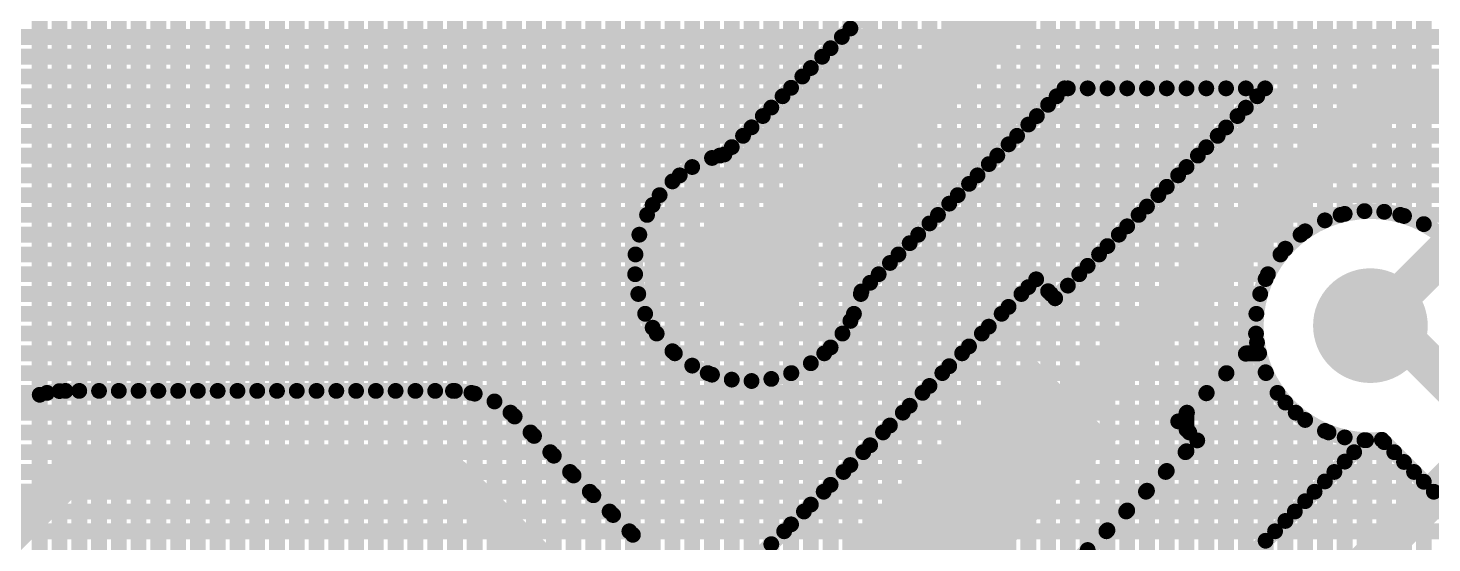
# Model space of a CAD drawing. Header units: millimetres. Extents: x 1.42 to 3.4, y 1.21 to 3.22.
# Drawn here: x 1.5971 to 1.9521, y 2.2121 to 2.3422 of the extents above; entities that cross this region are included whole.
import ezdxf

# ---------------------------------------------------------------- set-up
doc = ezdxf.new("R2010")
doc.units = ezdxf.units.MM
doc.header["$MEASUREMENT"] = 0
for name, color, linetype in [('BottomLayer', 5, 'Continuous'), ('BottomSolder', 6, 'Continuous'), ('MultiLayer', 9, 'Continuous'), ('TopLayer', 1, 'Continuous'), ('TopOverlay', 2, 'Continuous'), ('TopPaste', 8, 'Continuous'), ('TopSolder', 216, 'Continuous'), ('ViaHoleLayer', 16, 'Continuous')]:
    doc.layers.add(name, color=color, linetype=linetype)

# ---------------------------------------------------------------- blocks, each defined once
blk = doc.blocks.new('KEY_SMT_8')
at = {"layer": 'TopLayer'}
for points in [[(-0.06102, 0.06102), (-0.06102, 0.08464), (-0.13976, 0.06102), (-0.13976, 0.08464)], [(0.13976, 0.06102), (0.13976, 0.08464), (0.06102, 0.06102), (0.06102, 0.08464)], [(-0.06102, -0.08464), (-0.06102, -0.06102), (-0.13976, -0.08464), (-0.13976, -0.06102)], [(0.13976, -0.08543), (0.13976, -0.06181), (0.06102, -0.08543), (0.06102, -0.06181)]]:
    blk.add_solid(points, dxfattribs=at)
at = {"layer": 'TopOverlay', "const_width": 0.006}
for points in [[(-0.065, 0.09), (0.065, 0.09)], [(-0.065, 0.09), (-0.065, -0.09)], [(0.065, 0.09), (0.065, -0.09)], [(-0.065, -0.09), (0.065, -0.09)]]:
    blk.add_lwpolyline(points, dxfattribs=at)
at = {"layer": 'TopOverlay', "const_width": 0.003}
for points in [[(-0.0665, 0.09, 1), (-0.0635, 0.09, 1)], [(-0.0665, 0.09, 1), (-0.0635, 0.09, 1)], [(0.0635, 0.09, 1), (0.0665, 0.09, 1)], [(0.0635, 0.09, 1), (0.0665, 0.09, 1)], [(-0.0665, -0.09, 1), (-0.0635, -0.09, 1)], [(-0.0665, -0.09, 1), (-0.0635, -0.09, 1)], [(0.0635, -0.09, 1), (0.0665, -0.09, 1)], [(0.0635, -0.09, 1), (0.0665, -0.09, 1)]]:
    blk.add_lwpolyline(points, format="xyb", close=True, dxfattribs=at)
at = {"layer": 'TopPaste'}
for points in [[(-0.06102, 0.06102), (-0.06102, 0.08464), (-0.13976, 0.06102), (-0.13976, 0.08464)], [(0.13976, 0.06102), (0.13976, 0.08464), (0.06102, 0.06102), (0.06102, 0.08464)], [(-0.06102, -0.08464), (-0.06102, -0.06102), (-0.13976, -0.08464), (-0.13976, -0.06102)], [(0.13976, -0.08543), (0.13976, -0.06181), (0.06102, -0.08543), (0.06102, -0.06181)]]:
    blk.add_solid(points, dxfattribs=at)
at = {"layer": 'TopSolder'}
for points in [[(-0.05852, 0.05852), (-0.05852, 0.08715), (-0.14226, 0.05852), (-0.14226, 0.08715)], [(0.14226, 0.05852), (0.14226, 0.08715), (0.05852, 0.05852), (0.05852, 0.08715)], [(-0.05852, -0.08715), (-0.05852, -0.05852), (-0.14226, -0.08715), (-0.14226, -0.05852)], [(0.14226, -0.08793), (0.14226, -0.05931), (0.05852, -0.08793), (0.05852, -0.05931)]]:
    blk.add_solid(points, dxfattribs=at)

msp = doc.modelspace()

# ---------------------------------------------------------------- linework, layer by layer
at = {"layer": 'BottomLayer'}
for points, const_width in [([(1.6, 1.24039), (1.6, 3.21)], 0.004), ([(1.605, 1.24039), (1.605, 3.21)], 0.004), ([(1.61, 1.24039), (1.61, 3.21)], 0.004), ([(1.615, 1.24039), (1.615, 3.21)], 0.004), ([(1.62, 1.24039), (1.62, 3.21)], 0.004), ([(1.625, 1.24039), (1.625, 3.21)], 0.004), ([(1.63, 1.24039), (1.63, 3.21)], 0.004), ([(1.635, 1.24039), (1.635, 3.21)], 0.004), ([(1.64, 1.24039), (1.64, 3.21)], 0.004), ([(1.645, 1.24039), (1.645, 3.21)], 0.004), ([(1.65, 1.24039), (1.65, 3.21)], 0.004), ([(1.655, 1.24039), (1.655, 3.21)], 0.004), ([(1.66, 1.24039), (1.66, 3.21)], 0.004), ([(1.665, 1.24039), (1.665, 3.21)], 0.004), ([(1.67, 1.24039), (1.67, 3.21)], 0.004), ([(1.675, 1.24039), (1.675, 3.21)], 0.004), ([(1.68, 1.24039), (1.68, 3.21)], 0.004), ([(1.685, 1.24039), (1.685, 3.21)], 0.004), ([(1.69, 1.24039), (1.69, 3.21)], 0.004), ([(1.695, 1.24039), (1.695, 3.21)], 0.004), ([(1.7, 1.24039), (1.7, 3.21)], 0.004), ([(1.705, 1.24039), (1.705, 3.21)], 0.004), ([(1.71, 1.24039), (1.71, 3.21)], 0.004), ([(1.715, 1.24039), (1.715, 3.21)], 0.004), ([(1.72, 1.24039), (1.72, 3.21)], 0.004), ([(1.725, 1.24039), (1.725, 3.21)], 0.004), ([(1.73, 1.24039), (1.73, 3.21)], 0.004), ([(1.735, 1.24039), (1.735, 3.21)], 0.004), ([(1.74, 1.24039), (1.74, 3.21)], 0.004), ([(1.745, 1.24039), (1.745, 3.21)], 0.004), ([(1.75, 1.24039), (1.75, 3.21)], 0.004), ([(1.755, 1.24039), (1.755, 3.21)], 0.004), ([(1.76, 1.24039), (1.76, 3.21)], 0.004), ([(1.765, 1.24039), (1.765, 3.21)], 0.004), ([(1.77, 1.24039), (1.77, 3.21)], 0.004), ([(1.775, 1.24039), (1.775, 3.21)], 0.004), ([(1.78, 1.24039), (1.78, 3.21)], 0.004), ([(1.785, 1.24039), (1.785, 3.21)], 0.004), ([(1.79, 1.24039), (1.79, 3.21)], 0.004), ([(1.795, 1.24039), (1.795, 3.21)], 0.004), ([(1.8, 1.24039), (1.8, 3.21)], 0.004), ([(1.805, 1.24039), (1.805, 3.21)], 0.004), ([(1.81, 1.24039), (1.81, 3.21)], 0.004), ([(1.815, 1.24039), (1.815, 3.21)], 0.004), ([(1.82, 1.24039), (1.82, 3.21)], 0.004), ([(1.825, 1.24039), (1.825, 3.21)], 0.004), ([(1.83, 1.24039), (1.83, 3.21)], 0.004), ([(1.835, 1.24039), (1.835, 3.21)], 0.004), ([(1.84, 1.24039), (1.84, 3.21)], 0.004), ([(1.845, 1.24039), (1.845, 3.21)], 0.004), ([(1.85, 1.24039), (1.85, 3.21)], 0.004), ([(1.855, 1.24039), (1.855, 3.21)], 0.004), ([(1.86, 1.24039), (1.86, 3.21)], 0.004), ([(1.865, 1.24039), (1.865, 3.21)], 0.004), ([(1.87, 1.24039), (1.87, 2.51122)], 0.004), ([(1.875, 1.24039), (1.875, 2.49075)], 0.004), ([(1.88, 1.24039), (1.88, 2.48435)], 0.004), ([(1.885, 1.24039), (1.885, 2.47935)], 0.004), ([(1.89, 1.24039), (1.89, 2.47435)], 0.004), ([(1.895, 1.24039), (1.895, 2.46935)], 0.004), ([(1.9, 1.24039), (1.9, 2.46435)], 0.004), ([(1.905, 1.24039), (1.905, 2.45935)], 0.004), ([(1.91, 2.27878), (1.91, 2.45435)], 0.004), ([(1.915, 2.28646), (1.915, 2.44935)], 0.004), ([(1.92, 2.29085), (1.92, 2.44435)], 0.004), ([(1.925, 2.29362), (1.925, 2.43935)], 0.004), ([(1.93, 2.29526), (1.93, 2.43435)], 0.004), ([(1.935, 2.29596), (1.935, 2.42935)], 0.004), ([(1.94, 2.29579), (1.94, 2.42435)], 0.004), ([(1.945, 2.29473), (1.945, 2.41935)], 0.004), ([(1.95, 2.29267), (1.95, 2.41435)], 0.004), ([(1.42, 2.34), (2.02435, 2.34)], 0.004), ([(1.42, 2.335), (2.02935, 2.335)], 0.004), ([(1.42, 2.33), (2.03435, 2.33)], 0.004), ([(1.42, 2.325), (2.03935, 2.325)], 0.004), ([(1.42, 2.32), (2.04435, 2.32)], 0.004), ([(1.42, 2.315), (2.04935, 2.315)], 0.004), ([(1.42, 2.31), (2.05435, 2.31)], 0.004), ([(1.42, 2.305), (2.05935, 2.305)], 0.004), ([(1.42, 2.3), (2.06435, 2.3)], 0.004), ([(1.42, 2.295), (1.92895, 2.295)], 0.004), ([(1.94405, 2.295), (2.06935, 2.295)], 0.004), ([(1.42, 2.29), (1.91884, 2.29)], 0.004), ([(1.42, 2.285), (1.91376, 2.285)], 0.004), ([(1.42, 2.28), (1.91058, 2.28)], 0.004), ([(1.42, 2.275), (1.90863, 2.275)], 0.004), ([(1.42, 2.27), (1.90766, 2.27)], 0.004), ([(1.9365, 2.267), (1.94164, 2.267)], 0.01), ([(1.94164, 2.267), (2.1275, 2.08114)], 0.01), ([(1.42, 2.265), (1.90757, 2.265)], 0.004), ([(1.42, 2.26), (1.90836, 2.26)], 0.004), ([(1.42, 2.255), (1.9101, 2.255)], 0.004), ([(1.91, 1.24039), (1.91, 2.25522)], 0.004), ([(1.42, 2.25), (1.91301, 2.25)], 0.004), ([(1.915, 1.24039), (1.915, 2.24754)], 0.004), ([(1.42, 2.245), (1.91761, 2.245)], 0.004), ([(1.92, 1.24039), (1.92, 2.24315)], 0.004), ([(1.42, 2.24), (1.92592, 2.24)], 0.004), ([(1.925, 1.24039), (1.925, 2.24038)], 0.004), ([(1.93, 1.24039), (1.93, 2.23874)], 0.004), ([(1.93939, 2.23814), (2.09854, 2.07899)], 0.004), ([(1.42, 2.235), (1.94253, 2.235)], 0.004), ([(1.935, 1.24039), (1.935, 2.23804)], 0.004), ([(1.94, 1.24039), (1.94, 2.23753)], 0.004), ([(1.945, 1.24039), (1.945, 2.23253)], 0.004), ([(1.42, 2.23), (1.94753, 2.23)], 0.004), ([(1.95, 1.24039), (1.95, 2.22753)], 0.004), ([(1.42, 2.225), (1.95253, 2.225)], 0.004), ([(1.42, 2.22), (1.95753, 2.22)], 0.004), ([(1.42, 2.215), (1.96253, 2.215)], 0.004)]:
    msp.add_lwpolyline(points, dxfattribs=dict(at, const_width=const_width))
at = {"layer": 'BottomLayer', "const_width": 0.004}
msp.add_lwpolyline([(1.93939, 2.23814, -2.110264), (1.96421, 2.27554)], format="xyb", dxfattribs=at)
at = {"layer": 'BottomLayer'}
for points, const_width in [([(1.92795, 2.295, 1), (1.92995, 2.295, 1)], 0.002), ([(1.929, 2.29526, 1), (1.931, 2.29526, 1)], 0.002), ([(1.934, 2.29596, 1), (1.936, 2.29596, 1)], 0.002), ([(1.939, 2.29579, 1), (1.941, 2.29579, 1)], 0.002), ([(1.94305, 2.295, 1), (1.94505, 2.295, 1)], 0.002), ([(1.7735, 2.282, 1), (1.7855, 2.282, 1)], 0.012), ([(1.924, 2.29362, 1), (1.926, 2.29362, 1)], 0.002), ([(1.944, 2.29473, 1), (1.946, 2.29473, 1)], 0.002), ([(1.949, 2.29267, 1), (1.951, 2.29267, 1)], 0.002), ([(1.91784, 2.29, 1), (1.91984, 2.29, 1)], 0.002), ([(1.919, 2.29085, 1), (1.921, 2.29085, 1)], 0.002), ([(1.91276, 2.285, 1), (1.91476, 2.285, 1)], 0.002), ([(1.914, 2.28646, 1), (1.916, 2.28646, 1)], 0.002), ([(1.909, 2.27878, 1), (1.911, 2.27878, 1)], 0.002), ([(1.90958, 2.28, 1), (1.91158, 2.28, 1)], 0.002), ([(1.90763, 2.275, 1), (1.90963, 2.275, 1)], 0.002), ([(1.9305, 2.267, 1), (1.9425, 2.267, 1)], 0.012), ([(1.90666, 2.27, 1), (1.90866, 2.27, 1)], 0.002), ([(1.934, 2.267, 1), (1.939, 2.267, 1)], 0.005), ([(1.93914, 2.267, 1), (1.94414, 2.267, 1)], 0.005), ([(1.93914, 2.267, 1), (1.94414, 2.267, 1)], 0.005), ([(1.90657, 2.265, 1), (1.90857, 2.265, 1)], 0.002), ([(1.90736, 2.26, 1), (1.90936, 2.26, 1)], 0.002), ([(1.909, 2.25522, 1), (1.911, 2.25522, 1)], 0.002), ([(1.9091, 2.255, 1), (1.9111, 2.255, 1)], 0.002), ([(1.91201, 2.25, 1), (1.91401, 2.25, 1)], 0.002), ([(1.914, 2.24754, 1), (1.916, 2.24754, 1)], 0.002), ([(1.91661, 2.245, 1), (1.91861, 2.245, 1)], 0.002), ([(1.919, 2.24315, 1), (1.921, 2.24315, 1)], 0.002), ([(1.924, 2.24038, 1), (1.926, 2.24038, 1)], 0.002), ([(1.92492, 2.24, 1), (1.92692, 2.24, 1)], 0.002), ([(1.929, 2.23874, 1), (1.931, 2.23874, 1)], 0.002), ([(1.93839, 2.23814, 1), (1.94039, 2.23814, 1)], 0.002), ([(1.93839, 2.23814, 1), (1.94039, 2.23814, 1)], 0.002), ([(1.934, 2.23804, 1), (1.936, 2.23804, 1)], 0.002), ([(1.939, 2.23753, 1), (1.941, 2.23753, 1)], 0.002), ([(1.94153, 2.235, 1), (1.94353, 2.235, 1)], 0.002), ([(1.944, 2.23253, 1), (1.946, 2.23253, 1)], 0.002), ([(1.94653, 2.23, 1), (1.94853, 2.23, 1)], 0.002), ([(1.949, 2.22753, 1), (1.951, 2.22753, 1)], 0.002), ([(1.95153, 2.225, 1), (1.95353, 2.225, 1)], 0.002)]:
    msp.add_lwpolyline(points, format="xyb", close=True, dxfattribs=dict(at, const_width=const_width))
at = {"layer": 'BottomSolder', "const_width": 0.0145}
for points in [[(1.77225, 2.282, 1), (1.78675, 2.282, 1)], [(1.92925, 2.267, 1), (1.94375, 2.267, 1)]]:
    msp.add_lwpolyline(points, format="xyb", close=True, dxfattribs=at)
at = {"layer": 'MultiLayer', "const_width": 0.012}
for points in [[(1.7735, 2.282, 1), (1.7855, 2.282, 1)], [(1.9305, 2.267, 1), (1.9425, 2.267, 1)]]:
    msp.add_lwpolyline(points, format="xyb", close=True, dxfattribs=at)
at = {"layer": 'TopLayer'}
for points, const_width in [([(1.6, 2.24952), (1.6, 3.2089)], 0.004), ([(1.605, 2.25045), (1.605, 3.2089)], 0.004), ([(1.61, 2.2505), (1.61, 3.2089)], 0.004), ([(1.615, 2.2505), (1.615, 3.2089)], 0.004), ([(1.62, 2.2505), (1.62, 3.2089)], 0.004), ([(1.625, 2.2505), (1.625, 3.2089)], 0.004), ([(1.63, 2.2505), (1.63, 3.2089)], 0.004), ([(1.635, 2.2505), (1.635, 3.2089)], 0.004), ([(1.64, 2.2505), (1.64, 3.2089)], 0.004), ([(1.645, 2.2505), (1.645, 3.2089)], 0.004), ([(1.65, 2.2505), (1.65, 3.2089)], 0.004), ([(1.79, 2.32715), (1.79, 2.4561)], 0.004), ([(1.795, 2.33215), (1.795, 2.43512)], 0.004), ([(1.8, 2.33715), (1.8, 2.42897)], 0.004), ([(1.805, 2.34215), (1.805, 2.42397)], 0.004), ([(1.655, 2.2505), (1.655, 2.3755)], 0.004), ([(1.66, 2.2505), (1.66, 2.3755)], 0.004), ([(1.665, 2.2505), (1.665, 2.3755)], 0.004), ([(1.67, 2.2505), (1.67, 2.3755)], 0.004), ([(1.675, 2.2505), (1.675, 2.3755)], 0.004), ([(1.68, 2.2505), (1.68, 2.3755)], 0.004), ([(1.685, 2.2505), (1.685, 2.3755)], 0.004), ([(1.69, 2.2505), (1.69, 2.3755)], 0.004), ([(1.695, 2.2505), (1.695, 2.3755)], 0.004), ([(1.7, 2.2505), (1.7, 2.3755)], 0.004), ([(1.705, 2.25049), (1.705, 2.3755)], 0.004), ([(1.71, 2.2498), (1.71, 2.3755)], 0.004), ([(1.715, 2.24783), (1.715, 2.3755)], 0.004), ([(1.72, 2.24411), (1.72, 2.3755)], 0.004), ([(1.725, 2.23911), (1.725, 2.3755)], 0.004), ([(1.73, 2.23411), (1.73, 2.3755)], 0.004), ([(1.735, 2.22911), (1.735, 2.3755)], 0.004), ([(1.74, 2.22411), (1.74, 2.3755)], 0.004), ([(1.745, 2.21911), (1.745, 2.3755)], 0.004), ([(1.75, 2.21411), (1.75, 2.3755)], 0.004), ([(1.755, 2.29752), (1.755, 2.3755)], 0.004), ([(1.76, 2.30347), (1.76, 2.3755)], 0.004), ([(1.765, 2.30711), (1.765, 2.3755)], 0.004), ([(1.77, 2.3094), (1.77, 2.3755)], 0.004), ([(1.775, 2.31215), (1.775, 2.3755)], 0.004), ([(1.78, 2.31715), (1.78, 2.3755)], 0.004), ([(1.785, 2.32215), (1.785, 2.3755)], 0.004), ([(1.77315, 2.3103), (1.83165, 2.3688)], 0.004), ([(1.7795, 2.282), (1.849, 2.3515)], 0.015), ([(1.42, 2.34), (1.80285, 2.34)], 0.004), ([(1.42, 2.335), (1.79785, 2.335)], 0.004), ([(1.42, 2.33), (1.79285, 2.33)], 0.004), ([(1.8078, 2.27565), (1.85915, 2.327)], 0.004), ([(1.83249, 2.21849), (1.939, 2.325)], 0.01), ([(1.85679, 2.27391), (1.90988, 2.327)], 0.004), ([(1.85915, 2.327), (1.90988, 2.327)], 0.004), ([(1.86, 2.27712), (1.86, 2.327)], 0.004), ([(1.865, 2.28212), (1.865, 2.327)], 0.004), ([(1.87, 2.28712), (1.87, 2.327)], 0.004), ([(1.875, 2.29212), (1.875, 2.327)], 0.004), ([(1.88, 2.29712), (1.88, 2.327)], 0.004), ([(1.885, 2.30212), (1.885, 2.327)], 0.004), ([(1.89, 2.30712), (1.89, 2.327)], 0.004), ([(1.895, 2.31212), (1.895, 2.327)], 0.004), ([(1.9, 2.31712), (1.9, 2.327)], 0.004), ([(1.905, 2.32212), (1.905, 2.327)], 0.004), ([(1.939, 2.325), (2.59454, 2.325)], 0.01), ([(1.42, 2.325), (1.78785, 2.325)], 0.004), ([(1.85715, 2.325), (1.90788, 2.325)], 0.004), ([(1.42, 2.32), (1.78285, 2.32)], 0.004), ([(1.85215, 2.32), (1.90288, 2.32)], 0.004), ([(1.855, 2.2757), (1.855, 2.32285)], 0.004), ([(1.85, 2.27675), (1.85, 2.31785)], 0.004), ([(1.42, 2.315), (1.77785, 2.315)], 0.004), ([(1.845, 2.27175), (1.845, 2.31285)], 0.004), ([(1.84715, 2.315), (1.89788, 2.315)], 0.004), ([(1.42, 2.31), (1.77195, 2.31)], 0.004), ([(1.84215, 2.31), (1.89288, 2.31)], 0.004), ([(1.9365, 2.267), (1.9785, 2.309)], 0.01), ([(1.84, 2.26675), (1.84, 2.30785)], 0.004), ([(1.42, 2.305), (1.76184, 2.305)], 0.004), ([(1.835, 2.26175), (1.835, 2.30285)], 0.004), ([(1.83715, 2.305), (1.88788, 2.305)], 0.004), ([(1.42, 2.3), (1.75676, 2.3)], 0.004), ([(1.83215, 2.3), (1.88288, 2.3)], 0.004), ([(1.42, 2.295), (1.75358, 2.295)], 0.004), ([(1.82715, 2.295), (1.87788, 2.295)], 0.004), ([(1.83, 2.25675), (1.83, 2.29785)], 0.004), ([(1.8765, 2.148), (2.021, 2.2925)], 0.01), ([(1.825, 2.25175), (1.825, 2.29285)], 0.004), ([(1.42, 2.29), (1.75163, 2.29)], 0.004), ([(1.82, 2.24675), (1.82, 2.28785)], 0.004), ([(1.82215, 2.29), (1.87288, 2.29)], 0.004), ([(1.42, 2.285), (1.75066, 2.285)], 0.004), ([(1.81715, 2.285), (1.86788, 2.285)], 0.004), ([(1.815, 2.24175), (1.815, 2.28285)], 0.004), ([(1.42, 2.28), (1.75057, 2.28)], 0.004), ([(1.77226, 2.199), (1.85198, 2.27872)], 0.004), ([(1.81, 2.23675), (1.81, 2.27785)], 0.004), ([(1.81215, 2.28), (1.86288, 2.28)], 0.004), ([(1.85198, 2.27872), (1.85679, 2.27391)], 0.004), ([(1.42, 2.275), (1.75136, 2.275)], 0.004), ([(1.80764, 2.275), (1.84825, 2.275)], 0.004), ([(1.84825, 2.275), (1.8557, 2.275)], 0.004), ([(1.42, 2.27), (1.7531, 2.27)], 0.004), ([(1.8059, 2.27), (1.84325, 2.27)], 0.004), ([(1.755, 2.20911), (1.755, 2.26648)], 0.004), ([(1.805, 2.23175), (1.805, 2.26819)], 0.004), ([(1.42, 2.265), (1.75601, 2.265)], 0.004), ([(1.80299, 2.265), (1.83825, 2.265)], 0.004), ([(1.42, 2.26), (1.76061, 2.26)], 0.004), ([(1.76, 2.20411), (1.76, 2.26053)], 0.004), ([(1.79839, 2.26), (1.83325, 2.26)], 0.004), ([(1.8, 2.22675), (1.8, 2.26149)], 0.004), ([(1.8879, 2.24279), (1.90782, 2.26271)], 0.004), ([(1.905, 2.20761), (1.905, 2.25989)], 0.004), ([(1.90511, 2.26), (1.90836, 2.26)], 0.004), ([(1.765, 2.19911), (1.765, 2.25689)], 0.004), ([(1.795, 2.22175), (1.795, 2.25749)], 0.004), ([(1.42, 2.255), (1.76892, 2.255)], 0.004), ([(1.77, 2.19411), (1.77, 2.2546)], 0.004), ([(1.775, 2.20175), (1.775, 2.25335)], 0.004), ([(1.78, 2.20675), (1.78, 2.253)], 0.004), ([(1.785, 2.21175), (1.785, 2.25353)], 0.004), ([(1.79, 2.21675), (1.79, 2.25497)], 0.004), ([(1.79008, 2.255), (1.82825, 2.255)], 0.004), ([(1.9, 2.20261), (1.9, 2.25489)], 0.004), ([(1.90011, 2.255), (1.9101, 2.255)], 0.004), ([(1.91, 2.21261), (1.91, 2.25522)], 0.004), ([(1.42, 2.25), (1.60184, 2.25)], 0.004), ([(1.6065, 2.2505), (1.7045, 2.2505)], 0.004), ([(1.70916, 2.25), (1.82325, 2.25)], 0.004), ([(1.895, 2.19761), (1.895, 2.24989)], 0.004), ([(1.89511, 2.25), (1.91301, 2.25)], 0.004), ([(1.915, 2.21761), (1.915, 2.24754)], 0.004), ([(1.71905, 2.245), (1.81825, 2.245)], 0.004), ([(1.7201, 2.24402), (1.79411, 2.17)], 0.004), ([(1.8879, 2.24279), (1.89272, 2.23798)], 0.004), ([(1.89, 2.2407), (1.89, 2.24489)], 0.004), ([(1.89011, 2.245), (1.91761, 2.245)], 0.004), ([(1.92, 2.22261), (1.92, 2.24315)], 0.004), ([(1.72411, 2.24), (1.81325, 2.24)], 0.004), ([(1.89, 2.23526), (1.89, 2.2407)], 0.004), ([(1.8907, 2.24), (1.92592, 2.24)], 0.004), ([(1.925, 2.22761), (1.925, 2.24038)], 0.004), ([(1.93, 2.23261), (1.93, 2.23874)], 0.004), ([(1.72911, 2.235), (1.80825, 2.235)], 0.004), ([(1.82474, 2.17), (1.89272, 2.23798)], 0.004), ([(1.86739, 2.17), (1.93541, 2.23802)], 0.004), ([(1.88974, 2.235), (1.93239, 2.235)], 0.004), ([(1.89, 2.19261), (1.89, 2.23526)], 0.004), ([(1.536, 2.158), (1.6065, 2.2285)], 0.01), ([(1.6065, 2.2285), (1.7045, 2.2285)], 0.01), ([(1.7045, 2.2285), (1.785, 2.148)], 0.01), ([(1.73411, 2.23), (1.80325, 2.23)], 0.004), ([(1.88474, 2.23), (1.92739, 2.23)], 0.004), ([(1.885, 2.18761), (1.885, 2.23026)], 0.004), ([(1.73911, 2.225), (1.79825, 2.225)], 0.004), ([(1.87974, 2.225), (1.92239, 2.225)], 0.004), ([(1.88, 2.18261), (1.88, 2.22526)], 0.004), ([(1.74411, 2.22), (1.79325, 2.22)], 0.004), ([(1.87474, 2.22), (1.91739, 2.22)], 0.004), ([(1.875, 2.17761), (1.875, 2.22026)], 0.004), ([(1.74911, 2.215), (1.78825, 2.215)], 0.004), ([(1.86974, 2.215), (1.91239, 2.215)], 0.004), ([(1.87, 2.17261), (1.87, 2.21526)], 0.004), ([(1.865, 2.17), (1.865, 2.21026)], 0.004)]:
    msp.add_lwpolyline(points, dxfattribs=dict(at, const_width=const_width))
for points, const_width in [([(1.804, 2.34215, 1), (1.806, 2.34215, 1)], 0.002), ([(1.80185, 2.34, 1), (1.80385, 2.34, 1)], 0.002), ([(1.79685, 2.335, 1), (1.79885, 2.335, 1)], 0.002), ([(1.799, 2.33715, 1), (1.801, 2.33715, 1)], 0.002), ([(1.794, 2.33215, 1), (1.796, 2.33215, 1)], 0.002), ([(1.789, 2.32715, 1), (1.791, 2.32715, 1)], 0.002), ([(1.79185, 2.33, 1), (1.79385, 2.33, 1)], 0.002), ([(1.85815, 2.327, 1), (1.86015, 2.327, 1)], 0.002), ([(1.85815, 2.327, 1), (1.86015, 2.327, 1)], 0.002), ([(1.859, 2.327, 1), (1.861, 2.327, 1)], 0.002), ([(1.864, 2.327, 1), (1.866, 2.327, 1)], 0.002), ([(1.869, 2.327, 1), (1.871, 2.327, 1)], 0.002), ([(1.874, 2.327, 1), (1.876, 2.327, 1)], 0.002), ([(1.879, 2.327, 1), (1.881, 2.327, 1)], 0.002), ([(1.884, 2.327, 1), (1.886, 2.327, 1)], 0.002), ([(1.889, 2.327, 1), (1.891, 2.327, 1)], 0.002), ([(1.894, 2.327, 1), (1.896, 2.327, 1)], 0.002), ([(1.899, 2.327, 1), (1.901, 2.327, 1)], 0.002), ([(1.904, 2.327, 1), (1.906, 2.327, 1)], 0.002), ([(1.90888, 2.327, 1), (1.91088, 2.327, 1)], 0.002), ([(1.90888, 2.327, 1), (1.91088, 2.327, 1)], 0.002), ([(1.9365, 2.325, 1), (1.9415, 2.325, 1)], 0.005), ([(1.9365, 2.325, 1), (1.9415, 2.325, 1)], 0.005), ([(1.78685, 2.325, 1), (1.78885, 2.325, 1)], 0.002), ([(1.85615, 2.325, 1), (1.85815, 2.325, 1)], 0.002), ([(1.90688, 2.325, 1), (1.90888, 2.325, 1)], 0.002), ([(1.78185, 2.32, 1), (1.78385, 2.32, 1)], 0.002), ([(1.784, 2.32215, 1), (1.786, 2.32215, 1)], 0.002), ([(1.85115, 2.32, 1), (1.85315, 2.32, 1)], 0.002), ([(1.854, 2.32285, 1), (1.856, 2.32285, 1)], 0.002), ([(1.90188, 2.32, 1), (1.90388, 2.32, 1)], 0.002), ([(1.904, 2.32212, 1), (1.906, 2.32212, 1)], 0.002), ([(1.779, 2.31715, 1), (1.781, 2.31715, 1)], 0.002), ([(1.849, 2.31785, 1), (1.851, 2.31785, 1)], 0.002), ([(1.899, 2.31712, 1), (1.901, 2.31712, 1)], 0.002), ([(1.77685, 2.315, 1), (1.77885, 2.315, 1)], 0.002), ([(1.844, 2.31285, 1), (1.846, 2.31285, 1)], 0.002), ([(1.84615, 2.315, 1), (1.84815, 2.315, 1)], 0.002), ([(1.89688, 2.315, 1), (1.89888, 2.315, 1)], 0.002), ([(1.769, 2.3094, 1), (1.771, 2.3094, 1)], 0.002), ([(1.77095, 2.31, 1), (1.77295, 2.31, 1)], 0.002), ([(1.77215, 2.3103, 1), (1.77415, 2.3103, 1)], 0.002), ([(1.77215, 2.3103, 1), (1.77415, 2.3103, 1)], 0.002), ([(1.774, 2.31215, 1), (1.776, 2.31215, 1)], 0.002), ([(1.84115, 2.31, 1), (1.84315, 2.31, 1)], 0.002), ([(1.89188, 2.31, 1), (1.89388, 2.31, 1)], 0.002), ([(1.894, 2.31212, 1), (1.896, 2.31212, 1)], 0.002), ([(1.764, 2.30711, 1), (1.766, 2.30711, 1)], 0.002), ([(1.839, 2.30785, 1), (1.841, 2.30785, 1)], 0.002), ([(1.889, 2.30712, 1), (1.891, 2.30712, 1)], 0.002), ([(1.759, 2.30347, 1), (1.761, 2.30347, 1)], 0.002), ([(1.76084, 2.305, 1), (1.76284, 2.305, 1)], 0.002), ([(1.834, 2.30285, 1), (1.836, 2.30285, 1)], 0.002), ([(1.83615, 2.305, 1), (1.83815, 2.305, 1)], 0.002), ([(1.884, 2.30212, 1), (1.886, 2.30212, 1)], 0.002), ([(1.88688, 2.305, 1), (1.88888, 2.305, 1)], 0.002), ([(1.75576, 2.3, 1), (1.75776, 2.3, 1)], 0.002), ([(1.83115, 2.3, 1), (1.83315, 2.3, 1)], 0.002), ([(1.88188, 2.3, 1), (1.88388, 2.3, 1)], 0.002), ([(1.75258, 2.295, 1), (1.75458, 2.295, 1)], 0.002), ([(1.754, 2.29752, 1), (1.756, 2.29752, 1)], 0.002), ([(1.82615, 2.295, 1), (1.82815, 2.295, 1)], 0.002), ([(1.829, 2.29785, 1), (1.831, 2.29785, 1)], 0.002), ([(1.87688, 2.295, 1), (1.87888, 2.295, 1)], 0.002), ([(1.879, 2.29712, 1), (1.881, 2.29712, 1)], 0.002), ([(1.7735, 2.282, 1), (1.7855, 2.282, 1)], 0.012), ([(1.824, 2.29285, 1), (1.826, 2.29285, 1)], 0.002), ([(1.874, 2.29212, 1), (1.876, 2.29212, 1)], 0.002), ([(1.75063, 2.29, 1), (1.75263, 2.29, 1)], 0.002), ([(1.819, 2.28785, 1), (1.821, 2.28785, 1)], 0.002), ([(1.82115, 2.29, 1), (1.82315, 2.29, 1)], 0.002), ([(1.87188, 2.29, 1), (1.87388, 2.29, 1)], 0.002), ([(1.74966, 2.285, 1), (1.75166, 2.285, 1)], 0.002), ([(1.77575, 2.282, 1), (1.78325, 2.282, 1)], 0.0075), ([(1.81615, 2.285, 1), (1.81815, 2.285, 1)], 0.002), ([(1.86688, 2.285, 1), (1.86888, 2.285, 1)], 0.002), ([(1.869, 2.28712, 1), (1.871, 2.28712, 1)], 0.002), ([(1.814, 2.28285, 1), (1.816, 2.28285, 1)], 0.002), ([(1.864, 2.28212, 1), (1.866, 2.28212, 1)], 0.002), ([(1.74957, 2.28, 1), (1.75157, 2.28, 1)], 0.002), ([(1.809, 2.27785, 1), (1.811, 2.27785, 1)], 0.002), ([(1.81115, 2.28, 1), (1.81315, 2.28, 1)], 0.002), ([(1.85098, 2.27872, 1), (1.85298, 2.27872, 1)], 0.002), ([(1.85098, 2.27872, 1), (1.85298, 2.27872, 1)], 0.002), ([(1.859, 2.27712, 1), (1.861, 2.27712, 1)], 0.002), ([(1.86188, 2.28, 1), (1.86388, 2.28, 1)], 0.002), ([(1.75036, 2.275, 1), (1.75236, 2.275, 1)], 0.002), ([(1.80664, 2.275, 1), (1.80864, 2.275, 1)], 0.002), ([(1.8068, 2.27565, 1), (1.8088, 2.27565, 1)], 0.002), ([(1.8068, 2.27565, 1), (1.8088, 2.27565, 1)], 0.002), ([(1.84725, 2.275, 1), (1.84925, 2.275, 1)], 0.002), ([(1.84725, 2.275, 1), (1.84925, 2.275, 1)], 0.002), ([(1.849, 2.27675, 1), (1.851, 2.27675, 1)], 0.002), ([(1.854, 2.2757, 1), (1.856, 2.2757, 1)], 0.002), ([(1.8547, 2.275, 1), (1.8567, 2.275, 1)], 0.002), ([(1.85579, 2.27391, 1), (1.85779, 2.27391, 1)], 0.002), ([(1.85579, 2.27391, 1), (1.85779, 2.27391, 1)], 0.002), ([(1.9305, 2.267, 1), (1.9425, 2.267, 1)], 0.012), ([(1.7521, 2.27, 1), (1.7541, 2.27, 1)], 0.002), ([(1.8049, 2.27, 1), (1.8069, 2.27, 1)], 0.002), ([(1.84225, 2.27, 1), (1.84425, 2.27, 1)], 0.002), ([(1.844, 2.27175, 1), (1.846, 2.27175, 1)], 0.002), ([(1.934, 2.267, 1), (1.939, 2.267, 1)], 0.005), ([(1.754, 2.26648, 1), (1.756, 2.26648, 1)], 0.002), ([(1.804, 2.26819, 1), (1.806, 2.26819, 1)], 0.002), ([(1.839, 2.26675, 1), (1.841, 2.26675, 1)], 0.002), ([(1.75501, 2.265, 1), (1.75701, 2.265, 1)], 0.002), ([(1.80199, 2.265, 1), (1.80399, 2.265, 1)], 0.002), ([(1.83725, 2.265, 1), (1.83925, 2.265, 1)], 0.002), ([(1.759, 2.26053, 1), (1.761, 2.26053, 1)], 0.002), ([(1.75961, 2.26, 1), (1.76161, 2.26, 1)], 0.002), ([(1.79739, 2.26, 1), (1.79939, 2.26, 1)], 0.002), ([(1.799, 2.26149, 1), (1.801, 2.26149, 1)], 0.002), ([(1.83225, 2.26, 1), (1.83425, 2.26, 1)], 0.002), ([(1.834, 2.26175, 1), (1.836, 2.26175, 1)], 0.002), ([(1.904, 2.25989, 1), (1.906, 2.25989, 1)], 0.002), ([(1.90411, 2.26, 1), (1.90611, 2.26, 1)], 0.002), ([(1.90682, 2.26271, 1), (1.90882, 2.26271, 1)], 0.002), ([(1.90682, 2.26271, 1), (1.90882, 2.26271, 1)], 0.002), ([(1.90736, 2.26, 1), (1.90936, 2.26, 1)], 0.002), ([(1.764, 2.25689, 1), (1.766, 2.25689, 1)], 0.002), ([(1.794, 2.25749, 1), (1.796, 2.25749, 1)], 0.002), ([(1.829, 2.25675, 1), (1.831, 2.25675, 1)], 0.002), ([(1.76792, 2.255, 1), (1.76992, 2.255, 1)], 0.002), ([(1.769, 2.2546, 1), (1.771, 2.2546, 1)], 0.002), ([(1.774, 2.25335, 1), (1.776, 2.25335, 1)], 0.002), ([(1.779, 2.253, 1), (1.781, 2.253, 1)], 0.002), ([(1.784, 2.25353, 1), (1.786, 2.25353, 1)], 0.002), ([(1.789, 2.25497, 1), (1.791, 2.25497, 1)], 0.002), ([(1.78908, 2.255, 1), (1.79108, 2.255, 1)], 0.002), ([(1.82725, 2.255, 1), (1.82925, 2.255, 1)], 0.002), ([(1.899, 2.25489, 1), (1.901, 2.25489, 1)], 0.002), ([(1.89911, 2.255, 1), (1.90111, 2.255, 1)], 0.002), ([(1.909, 2.25522, 1), (1.911, 2.25522, 1)], 0.002), ([(1.9091, 2.255, 1), (1.9111, 2.255, 1)], 0.002), ([(1.599, 2.24952, 1), (1.601, 2.24952, 1)], 0.002), ([(1.60084, 2.25, 1), (1.60284, 2.25, 1)], 0.002), ([(1.604, 2.25045, 1), (1.606, 2.25045, 1)], 0.002), ([(1.6055, 2.2505, 1), (1.6075, 2.2505, 1)], 0.002), ([(1.6055, 2.2505, 1), (1.6075, 2.2505, 1)], 0.002), ([(1.6055, 2.2505, 1), (1.6075, 2.2505, 1)], 0.002), ([(1.609, 2.2505, 1), (1.611, 2.2505, 1)], 0.002), ([(1.614, 2.2505, 1), (1.616, 2.2505, 1)], 0.002), ([(1.619, 2.2505, 1), (1.621, 2.2505, 1)], 0.002), ([(1.624, 2.2505, 1), (1.626, 2.2505, 1)], 0.002), ([(1.629, 2.2505, 1), (1.631, 2.2505, 1)], 0.002), ([(1.634, 2.2505, 1), (1.636, 2.2505, 1)], 0.002), ([(1.639, 2.2505, 1), (1.641, 2.2505, 1)], 0.002), ([(1.644, 2.2505, 1), (1.646, 2.2505, 1)], 0.002), ([(1.649, 2.2505, 1), (1.651, 2.2505, 1)], 0.002), ([(1.654, 2.2505, 1), (1.656, 2.2505, 1)], 0.002), ([(1.659, 2.2505, 1), (1.661, 2.2505, 1)], 0.002), ([(1.664, 2.2505, 1), (1.666, 2.2505, 1)], 0.002), ([(1.669, 2.2505, 1), (1.671, 2.2505, 1)], 0.002), ([(1.674, 2.2505, 1), (1.676, 2.2505, 1)], 0.002), ([(1.679, 2.2505, 1), (1.681, 2.2505, 1)], 0.002), ([(1.684, 2.2505, 1), (1.686, 2.2505, 1)], 0.002), ([(1.689, 2.2505, 1), (1.691, 2.2505, 1)], 0.002), ([(1.694, 2.2505, 1), (1.696, 2.2505, 1)], 0.002), ([(1.699, 2.2505, 1), (1.701, 2.2505, 1)], 0.002), ([(1.7035, 2.2505, 1), (1.7055, 2.2505, 1)], 0.002), ([(1.7035, 2.2505, 1), (1.7055, 2.2505, 1)], 0.002), ([(1.7035, 2.2505, 1), (1.7055, 2.2505, 1)], 0.002), ([(1.704, 2.25049, 1), (1.706, 2.25049, 1)], 0.002), ([(1.70816, 2.25, 1), (1.71016, 2.25, 1)], 0.002), ([(1.709, 2.2498, 1), (1.711, 2.2498, 1)], 0.002), ([(1.82225, 2.25, 1), (1.82425, 2.25, 1)], 0.002), ([(1.824, 2.25175, 1), (1.826, 2.25175, 1)], 0.002), ([(1.894, 2.24989, 1), (1.896, 2.24989, 1)], 0.002), ([(1.89411, 2.25, 1), (1.89611, 2.25, 1)], 0.002), ([(1.91201, 2.25, 1), (1.91401, 2.25, 1)], 0.002), ([(1.714, 2.24783, 1), (1.716, 2.24783, 1)], 0.002), ([(1.819, 2.24675, 1), (1.821, 2.24675, 1)], 0.002), ([(1.914, 2.24754, 1), (1.916, 2.24754, 1)], 0.002), ([(1.71805, 2.245, 1), (1.72005, 2.245, 1)], 0.002), ([(1.719, 2.24411, 1), (1.721, 2.24411, 1)], 0.002), ([(1.71906, 2.24406, 1), (1.72106, 2.24406, 1)], 0.002), ([(1.7191, 2.24402, 1), (1.7211, 2.24402, 1)], 0.002), ([(1.7191, 2.24402, 1), (1.7211, 2.24402, 1)], 0.002), ([(1.814, 2.24175, 1), (1.816, 2.24175, 1)], 0.002), ([(1.81725, 2.245, 1), (1.81925, 2.245, 1)], 0.002), ([(1.8869, 2.24279, 1), (1.8889, 2.24279, 1)], 0.002), ([(1.8869, 2.24279, 1), (1.8889, 2.24279, 1)], 0.002), ([(1.889, 2.24489, 1), (1.891, 2.24489, 1)], 0.002), ([(1.88911, 2.245, 1), (1.89111, 2.245, 1)], 0.002), ([(1.91661, 2.245, 1), (1.91861, 2.245, 1)], 0.002), ([(1.919, 2.24315, 1), (1.921, 2.24315, 1)], 0.002), ([(1.72311, 2.24, 1), (1.72511, 2.24, 1)], 0.002), ([(1.724, 2.23911, 1), (1.726, 2.23911, 1)], 0.002), ([(1.81225, 2.24, 1), (1.81425, 2.24, 1)], 0.002), ([(1.889, 2.2407, 1), (1.891, 2.2407, 1)], 0.002), ([(1.889, 2.2407, 1), (1.891, 2.2407, 1)], 0.002), ([(1.8897, 2.24, 1), (1.8917, 2.24, 1)], 0.002), ([(1.924, 2.24038, 1), (1.926, 2.24038, 1)], 0.002), ([(1.92492, 2.24, 1), (1.92692, 2.24, 1)], 0.002), ([(1.929, 2.23874, 1), (1.931, 2.23874, 1)], 0.002), ([(1.72811, 2.235, 1), (1.73011, 2.235, 1)], 0.002), ([(1.80725, 2.235, 1), (1.80925, 2.235, 1)], 0.002), ([(1.809, 2.23675, 1), (1.811, 2.23675, 1)], 0.002), ([(1.88874, 2.235, 1), (1.89074, 2.235, 1)], 0.002), ([(1.889, 2.23526, 1), (1.891, 2.23526, 1)], 0.002), ([(1.889, 2.23526, 1), (1.891, 2.23526, 1)], 0.002), ([(1.89172, 2.23798, 1), (1.89372, 2.23798, 1)], 0.002), ([(1.89172, 2.23798, 1), (1.89372, 2.23798, 1)], 0.002), ([(1.93139, 2.235, 1), (1.93339, 2.235, 1)], 0.002), ([(1.93441, 2.23802, 1), (1.93641, 2.23802, 1)], 0.002), ([(1.93441, 2.23802, 1), (1.93641, 2.23802, 1)], 0.002), ([(1.604, 2.2285, 1), (1.609, 2.2285, 1)], 0.005), ([(1.604, 2.2285, 1), (1.609, 2.2285, 1)], 0.005), ([(1.702, 2.2285, 1), (1.707, 2.2285, 1)], 0.005), ([(1.702, 2.2285, 1), (1.707, 2.2285, 1)], 0.005), ([(1.729, 2.23411, 1), (1.731, 2.23411, 1)], 0.002), ([(1.804, 2.23175, 1), (1.806, 2.23175, 1)], 0.002), ([(1.929, 2.23261, 1), (1.931, 2.23261, 1)], 0.002), ([(1.73311, 2.23, 1), (1.73511, 2.23, 1)], 0.002), ([(1.734, 2.22911, 1), (1.736, 2.22911, 1)], 0.002), ([(1.80225, 2.23, 1), (1.80425, 2.23, 1)], 0.002), ([(1.88374, 2.23, 1), (1.88574, 2.23, 1)], 0.002), ([(1.884, 2.23026, 1), (1.886, 2.23026, 1)], 0.002), ([(1.924, 2.22761, 1), (1.926, 2.22761, 1)], 0.002), ([(1.92639, 2.23, 1), (1.92839, 2.23, 1)], 0.002), ([(1.73811, 2.225, 1), (1.74011, 2.225, 1)], 0.002), ([(1.739, 2.22411, 1), (1.741, 2.22411, 1)], 0.002), ([(1.79725, 2.225, 1), (1.79925, 2.225, 1)], 0.002), ([(1.799, 2.22675, 1), (1.801, 2.22675, 1)], 0.002), ([(1.87874, 2.225, 1), (1.88074, 2.225, 1)], 0.002), ([(1.879, 2.22526, 1), (1.881, 2.22526, 1)], 0.002), ([(1.92139, 2.225, 1), (1.92339, 2.225, 1)], 0.002), ([(1.794, 2.22175, 1), (1.796, 2.22175, 1)], 0.002), ([(1.82999, 2.21849, 1), (1.83499, 2.21849, 1)], 0.005), ([(1.919, 2.22261, 1), (1.921, 2.22261, 1)], 0.002), ([(1.74311, 2.22, 1), (1.74511, 2.22, 1)], 0.002), ([(1.744, 2.21911, 1), (1.746, 2.21911, 1)], 0.002), ([(1.79225, 2.22, 1), (1.79425, 2.22, 1)], 0.002), ([(1.87374, 2.22, 1), (1.87574, 2.22, 1)], 0.002), ([(1.874, 2.22026, 1), (1.876, 2.22026, 1)], 0.002), ([(1.914, 2.21761, 1), (1.916, 2.21761, 1)], 0.002), ([(1.91639, 2.22, 1), (1.91839, 2.22, 1)], 0.002), ([(1.74811, 2.215, 1), (1.75011, 2.215, 1)], 0.002), ([(1.749, 2.21411, 1), (1.751, 2.21411, 1)], 0.002), ([(1.78725, 2.215, 1), (1.78925, 2.215, 1)], 0.002), ([(1.789, 2.21675, 1), (1.791, 2.21675, 1)], 0.002), ([(1.86874, 2.215, 1), (1.87074, 2.215, 1)], 0.002), ([(1.869, 2.21526, 1), (1.871, 2.21526, 1)], 0.002), ([(1.91139, 2.215, 1), (1.91339, 2.215, 1)], 0.002), ([(1.784, 2.21175, 1), (1.786, 2.21175, 1)], 0.002), ([(1.864, 2.21026, 1), (1.866, 2.21026, 1)], 0.002), ([(1.909, 2.21261, 1), (1.911, 2.21261, 1)], 0.002)]:
    msp.add_lwpolyline(points, format="xyb", close=True, dxfattribs=dict(at, const_width=const_width))
at = {"layer": 'TopLayer', "const_width": 0.004}
for points in [[(1.8078, 2.27565, -1.816988), (1.77315, 2.3103)], [(1.93541, 2.23802, -0.360681), (1.90782, 2.26271)], [(1.5909, 2.24402, -0.199566), (1.6065, 2.2505)], [(1.59094, 2.24406, -0.198912), (1.6065, 2.2505)], [(1.7045, 2.2505, -0.199566), (1.7201, 2.24402)], [(1.7045, 2.2505, -0.198912), (1.72006, 2.24406)]]:
    msp.add_lwpolyline(points, format="xyb", dxfattribs=at)
at = {"layer": 'TopSolder', "const_width": 0.0145}
for points in [[(1.77225, 2.282, 1), (1.78675, 2.282, 1)], [(1.92925, 2.267, 1), (1.94375, 2.267, 1)]]:
    msp.add_lwpolyline(points, format="xyb", close=True, dxfattribs=at)
at = {"layer": 'ViaHoleLayer', "const_width": 0.006}
for points in [[(1.7765, 2.282, 1), (1.7825, 2.282, 1)], [(1.9335, 2.267, 1), (1.9395, 2.267, 1)]]:
    msp.add_lwpolyline(points, format="xyb", close=True, dxfattribs=at)

# ---------------------------------------------------------------- block references
at = {"rotation": 45}
msp.add_blockref('KEY_SMT_8', (1.813, 2.096), dxfattribs=at)

doc.saveas('drawing.dxf')
